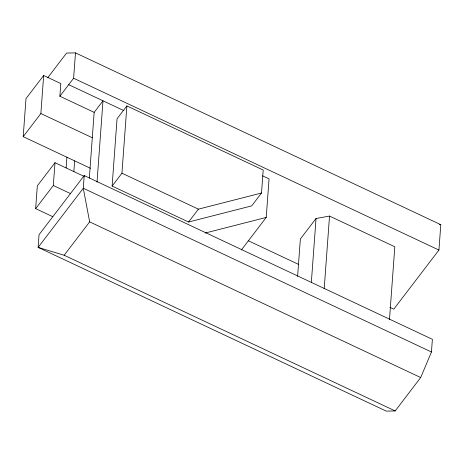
<?xml version="1.0" encoding="UTF-8"?>
<svg xmlns="http://www.w3.org/2000/svg" width="464" height="464" viewBox="0 0 464 464"><rect width="100%" height="100%" fill="white"/><g stroke="black" fill="none" stroke-linecap="round" stroke-linejoin="round"><path stroke-width="0.7" d="M90.509 168.322L23.2 136.671L25.996 98.623L43.662 75.499L60.801 83.561L59.873 96.239L94.163 112.363L89.332 178.112M23.2 136.671L40.867 113.541L43.662 75.499M52.797 216.7L35.653 208.638L37.323 185.838L54.99 162.707L84.106 176.401M35.653 208.638L53.319 185.507L54.99 162.707M66.132 167.933L66.92 157.139M59.873 96.239L73.619 78.242L75.481 52.879L66.584 53.064L47.676 77.819M73.84 171.674L74.634 160.857M84.21 175.572L83.276 188.256L89.662 221.862L64.16 255.258L38.118 247.376L39.051 234.697L84.21 175.572L432.384 339.317L431.45 351.996L420.691 377.545L395.189 410.936L386.292 411.121L38.118 247.376L83.276 188.256L431.45 351.996M97.022 182.149L102.991 100.804L94.163 112.363M112.114 186.064L117.05 118.79L126.881 105.925L263.204 170.039L261.516 193.024L251.691 205.888L188.57 222.018L112.114 186.064L121.939 173.2L126.881 105.925M241.361 249.986L266.226 217.436L269.056 178.895L262.514 175.821M297.61 276.445L300.359 239.006L316.042 218.48L329.527 216.079L394.823 246.79L389.482 319.499M311.332 282.553L316.042 218.48M324.185 288.788L329.527 216.079M389.847 307.319L393.779 309.175L438.938 250.05L440.8 224.686L75.481 52.879M188.57 222.018L198.401 209.154L261.516 193.024M205.152 233.044L266.226 217.436M439.431 224.715L440.8 224.686M73.619 78.242L438.938 250.05M68.707 84.674L123.917 110.641M40.867 113.541L92.295 137.727M121.939 173.2L198.401 209.154M248.176 240.694L298.677 264.445M53.319 185.507L70.458 193.569M89.662 221.862L420.691 377.545M64.16 255.258L395.189 410.936"/></g></svg>
